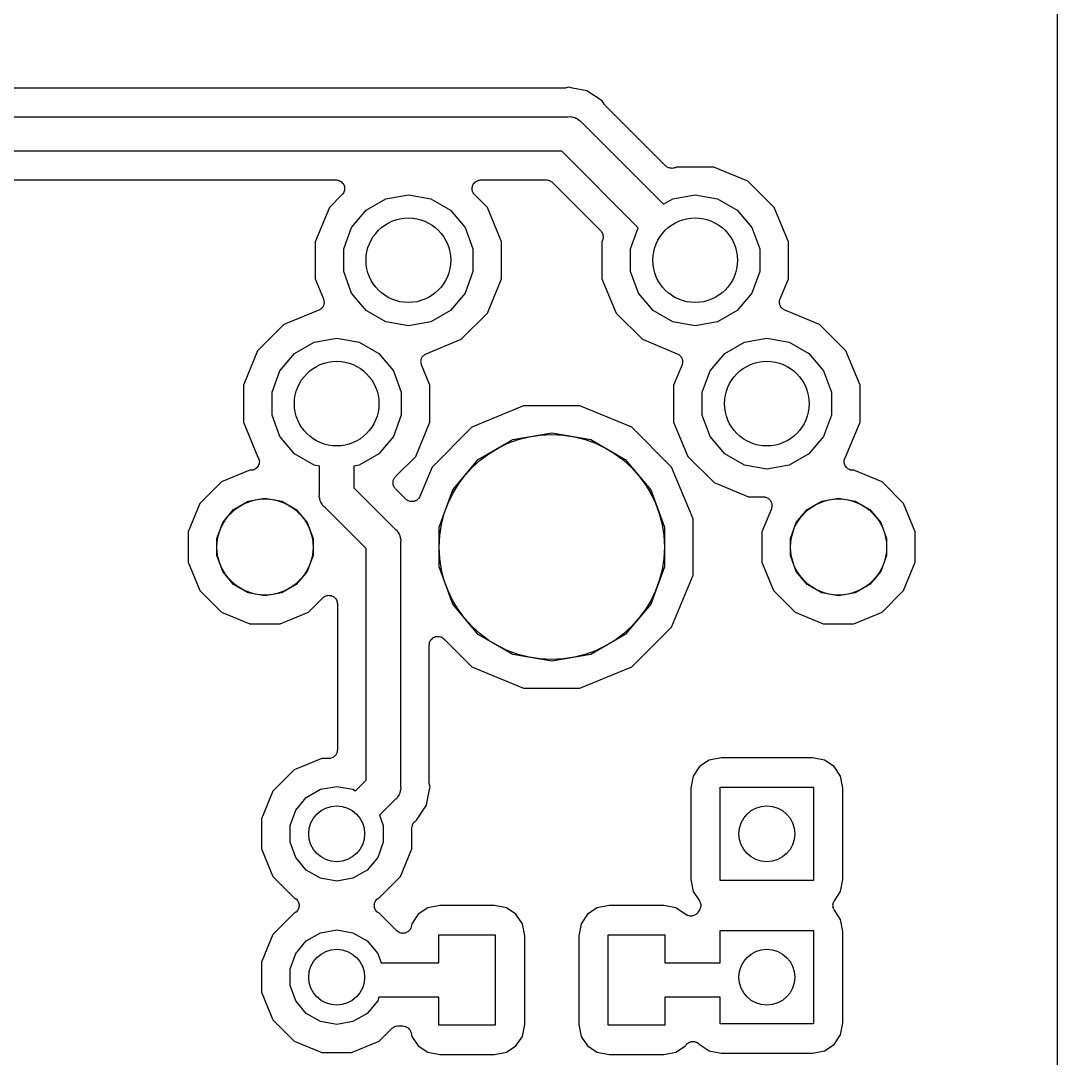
# Model space of a CAD drawing. Extents: x 24 to 196, y -189 to -31.
# Drawn here: x 177.28 to 195.64, y -76.06 to -57.68 of the extents above; entities that cross this region are included whole.
import ezdxf

# ---------------------------------------------------------------- set-up
doc = ezdxf.new("R2010")
doc.units = 0
doc.header["$MEASUREMENT"] = 0
doc.layers.add('BLACK', color=7, linetype='CONTINUOUS')

msp = doc.modelspace()

# ---------------------------------------------------------------- linework, layer by layer
at = {"layer": 'BLACK', "linetype": 'CONTINUOUS'}
for p, q in [((195.644, -35.0235), (195.643, -150.796)), ((186.9, -58.8772), (173.326, -58.8772)), ((186.914, -58.8746), (186.9, -58.8772)), ((186.929, -58.8743), (186.914, -58.8746)), ((186.995, -58.8613), (186.929, -58.8743)), ((187.06, -58.8743), (186.995, -58.8613)), ((187.312, -58.9244), (187.06, -58.8743)), ((187.06, -58.8743), (187.06, -58.8743)), ((187.581, -59.104), (187.312, -58.9244)), ((187.618, -59.1594), (187.581, -59.104)), ((187.628, -59.1702), (187.618, -59.1594)), ((187.637, -59.1825), (187.628, -59.1702)), ((188.707, -60.2529), (187.637, -59.1825)), ((172.428, -59.3852), (186.981, -59.3852)), ((186.981, -59.3852), (187.022, -59.3817)), ((187.022, -59.3817), (187.061, -59.3921)), ((187.061, -59.3921), (187.101, -59.3992)), ((187.101, -59.3992), (187.112, -59.406)), ((187.112, -59.406), (187.126, -59.4095)), ((187.126, -59.4095), (187.159, -59.4327)), ((187.159, -59.4327), (187.194, -59.4529)), ((187.194, -59.4529), (187.22, -59.4839)), ((187.22, -59.4839), (188.667, -60.9307)), ((186.869, -59.9948), (172.541, -59.9948)), ((188.223, -61.3495), (186.869, -59.9948)), ((188.715, -60.2587), (188.707, -60.2529)), ((188.722, -60.266), (188.715, -60.2587)), ((188.737, -60.2737), (188.722, -60.266)), ((188.751, -60.2833), (188.737, -60.2737)), ((188.902, -60.2742), (188.873, -60.2859)), ((189.558, -60.2742), (188.902, -60.2742)), ((190.165, -60.5255), (189.558, -60.2742)), ((188.76, -60.2859), (188.751, -60.2833)), ((188.769, -60.2905), (188.76, -60.2859)), ((188.786, -60.2927), (188.769, -60.2905)), ((188.802, -60.297), (188.786, -60.2927)), ((188.812, -60.2961), (188.802, -60.297)), ((188.822, -60.2974), (188.812, -60.2961)), ((188.838, -60.2938), (188.822, -60.2974)), ((188.854, -60.2923), (188.838, -60.2938)), ((188.863, -60.2881), (188.854, -60.2923)), ((188.873, -60.2859), (188.863, -60.2881)), ((172.815, -60.5028), (182.87, -60.5028)), ((182.87, -60.5028), (182.889, -60.5063)), ((182.889, -60.5063), (182.909, -60.508)), ((182.909, -60.508), (182.915, -60.5108)), ((182.915, -60.5108), (182.922, -60.512)), ((182.922, -60.512), (182.939, -60.5219)), ((182.939, -60.5219), (182.957, -60.5304)), ((182.957, -60.5304), (182.962, -60.5351)), ((182.962, -60.5351), (182.968, -60.5385)), ((182.968, -60.5385), (182.98, -60.5537)), ((182.98, -60.5537), (182.994, -60.5678)), ((182.994, -60.5678), (182.997, -60.5739)), ((182.997, -60.5739), (183.002, -60.579)), ((183.002, -60.579), (183.008, -60.5977)), ((183.008, -60.5977), (183.017, -60.6158)), ((183.017, -60.6158), (183.017, -60.6224)), ((183.017, -60.6224), (183.02, -60.6287)), ((183.02, -60.6287), (183.02, -60.6487)), ((185.28, -60.6287), (185.283, -60.6224)), ((185.28, -60.6487), (185.28, -60.6287)), ((185.283, -60.6158), (185.292, -60.5977)), ((185.283, -60.6224), (185.283, -60.6158)), ((185.292, -60.5977), (185.298, -60.579)), ((185.298, -60.579), (185.303, -60.5739)), ((185.303, -60.5739), (185.306, -60.5678)), ((185.306, -60.5678), (185.32, -60.5537)), ((185.32, -60.5537), (185.332, -60.5385)), ((185.332, -60.5385), (185.338, -60.5351)), ((185.338, -60.5351), (185.343, -60.5304)), ((185.343, -60.5304), (185.361, -60.5219)), ((185.361, -60.5219), (185.378, -60.512)), ((185.378, -60.512), (185.385, -60.5108)), ((185.385, -60.5108), (185.391, -60.508)), ((185.391, -60.508), (185.411, -60.5063)), ((185.411, -60.5063), (185.43, -60.5028)), ((185.43, -60.5028), (186.595, -60.5028)), ((186.595, -60.5028), (186.602, -60.504)), ((186.602, -60.504), (186.608, -60.5034)), ((186.608, -60.5034), (186.628, -60.5085)), ((186.628, -60.5085), (186.647, -60.512)), ((186.647, -60.512), (186.653, -60.5153)), ((186.653, -60.5153), (186.659, -60.5171)), ((186.659, -60.5171), (186.676, -60.5285)), ((186.676, -60.5285), (186.693, -60.5385)), ((186.693, -60.5385), (186.697, -60.5436)), ((186.697, -60.5436), (186.703, -60.5474)), ((186.703, -60.5474), (187.558, -61.4024)), ((190.63, -60.99), (190.165, -60.5255)), ((182.977, -60.763), (182.75, -60.99)), ((182.989, -60.7467), (182.977, -60.763)), ((183.002, -60.7314), (182.989, -60.7467)), ((183.004, -60.7251), (183.002, -60.7314)), ((183.008, -60.7196), (183.004, -60.7251)), ((183.013, -60.7004), (183.008, -60.7196)), ((183.02, -60.6817), (183.013, -60.7004)), ((183.02, -60.6487), (183.021, -60.6685)), ((183.021, -60.6685), (183.02, -60.675)), ((183.02, -60.675), (183.02, -60.6817)), ((183.753, -60.8346), (184.15, -60.7646)), ((184.15, -60.7646), (184.547, -60.8346)), ((185.279, -60.6685), (185.28, -60.6487)), ((185.28, -60.675), (185.279, -60.6685)), ((185.28, -60.6817), (185.28, -60.675)), ((185.287, -60.7004), (185.28, -60.6817)), ((185.292, -60.7196), (185.287, -60.7004)), ((185.296, -60.7251), (185.292, -60.7196)), ((185.298, -60.7314), (185.296, -60.7251)), ((185.311, -60.7467), (185.298, -60.7314)), ((185.323, -60.763), (185.311, -60.7467)), ((185.55, -60.99), (185.323, -60.763)), ((188.833, -60.8346), (189.23, -60.7646)), ((189.23, -60.7646), (189.627, -60.8346)), ((182.75, -60.99), (182.499, -61.5968)), ((183.404, -61.0361), (183.753, -60.8346)), ((184.547, -60.8346), (184.896, -61.0361)), ((185.801, -61.5968), (185.55, -60.99)), ((188.667, -60.9307), (188.833, -60.8346)), ((189.627, -60.8346), (189.976, -61.0361)), ((190.881, -61.5968), (190.63, -60.99)), ((183.145, -61.3449), (183.404, -61.0361)), ((184.896, -61.0361), (185.155, -61.3449)), ((189.976, -61.0361), (190.235, -61.3449)), ((183.007, -61.7237), (183.145, -61.3449)), ((185.155, -61.3449), (185.293, -61.7237)), ((188.087, -61.7237), (188.223, -61.3495)), ((190.235, -61.3449), (190.373, -61.7237)), ((187.558, -61.4024), (187.563, -61.4106)), ((187.563, -61.4106), (187.571, -61.4174)), ((187.571, -61.4174), (187.579, -61.4321)), ((187.579, -61.4321), (187.588, -61.4457)), ((187.588, -61.4457), (187.591, -61.4554)), ((187.591, -61.4554), (187.595, -61.4643)), ((187.593, -61.5587), (187.591, -61.5685)), ((187.597, -61.5496), (187.593, -61.5587)), ((187.595, -61.4643), (187.597, -61.4808)), ((187.597, -61.4808), (187.602, -61.4969)), ((187.599, -61.533), (187.597, -61.5496)), ((187.602, -61.5168), (187.599, -61.533)), ((187.602, -61.4969), (187.601, -61.5068)), ((187.601, -61.5068), (187.602, -61.5168)), ((182.499, -61.5968), (182.499, -62.2536)), ((183.007, -62.1267), (183.007, -61.7237)), ((185.293, -61.7237), (185.293, -62.1267)), ((185.801, -62.2536), (185.801, -61.5968)), ((187.591, -61.5685), (187.579, -61.5968)), ((187.579, -61.5968), (187.579, -62.2536)), ((188.087, -62.1267), (188.087, -61.7237)), ((190.373, -61.7237), (190.373, -62.1267)), ((190.881, -62.2536), (190.881, -61.5968)), ((182.499, -62.2536), (182.647, -62.6099)), ((183.145, -62.5055), (183.007, -62.1267)), ((185.293, -62.1267), (185.155, -62.5055)), ((185.55, -62.8604), (185.801, -62.2536)), ((187.579, -62.2536), (187.83, -62.8604)), ((188.225, -62.5055), (188.087, -62.1267)), ((190.373, -62.1267), (190.235, -62.5055)), ((190.733, -62.6099), (190.881, -62.2536)), ((182.647, -62.6099), (182.649, -62.6229)), ((182.649, -62.6229), (182.655, -62.6352)), ((182.655, -62.6352), (182.655, -62.6486)), ((182.655, -62.6486), (182.658, -62.6616)), ((182.658, -62.6616), (182.656, -62.6748)), ((183.404, -62.8143), (183.145, -62.5055)), ((185.155, -62.5055), (184.896, -62.8143)), ((188.484, -62.8143), (188.225, -62.5055)), ((190.235, -62.5055), (189.976, -62.8143)), ((190.722, -62.6616), (190.725, -62.6486)), ((190.724, -62.6748), (190.722, -62.6616)), ((190.725, -62.6352), (190.731, -62.6229)), ((190.725, -62.6486), (190.725, -62.6352)), ((190.731, -62.6229), (190.733, -62.6099)), ((182.564, -62.809), (181.945, -63.0655)), ((182.575, -62.8019), (182.564, -62.809)), ((182.588, -62.7968), (182.575, -62.8019)), ((182.597, -62.7877), (182.588, -62.7968)), ((182.609, -62.7806), (182.597, -62.7877)), ((182.617, -62.77), (182.609, -62.7806)), ((182.627, -62.761), (182.617, -62.77)), ((182.633, -62.7492), (182.627, -62.761)), ((182.641, -62.7386), (182.633, -62.7492)), ((182.645, -62.7259), (182.641, -62.7386)), ((182.651, -62.714), (182.645, -62.7259)), ((182.653, -62.7008), (182.651, -62.714)), ((182.657, -62.6881), (182.653, -62.7008)), ((182.656, -62.6748), (182.657, -62.6881)), ((183.753, -63.0158), (183.404, -62.8143)), ((184.896, -62.8143), (184.547, -63.0158)), ((188.833, -63.0158), (188.484, -62.8143)), ((189.976, -62.8143), (189.627, -63.0158)), ((190.723, -62.6881), (190.724, -62.6748)), ((190.727, -62.7008), (190.723, -62.6881)), ((190.729, -62.714), (190.727, -62.7008)), ((190.735, -62.7259), (190.729, -62.714)), ((190.739, -62.7386), (190.735, -62.7259)), ((190.747, -62.7492), (190.739, -62.7386)), ((190.753, -62.761), (190.747, -62.7492)), ((190.763, -62.77), (190.753, -62.761)), ((190.771, -62.7806), (190.763, -62.77)), ((190.783, -62.7877), (190.771, -62.7806)), ((190.792, -62.7968), (190.783, -62.7877)), ((190.805, -62.8019), (190.792, -62.7968)), ((190.816, -62.809), (190.805, -62.8019)), ((191.435, -63.0655), (190.816, -62.809)), ((184.15, -63.0858), (183.753, -63.0158)), ((184.547, -63.0158), (184.15, -63.0858)), ((185.085, -63.3249), (185.55, -62.8604)), ((187.83, -62.8604), (188.295, -63.3249)), ((189.23, -63.0858), (188.833, -63.0158)), ((189.627, -63.0158), (189.23, -63.0858)), ((181.945, -63.0655), (181.48, -63.53)), ((191.9, -63.53), (191.435, -63.0655)), ((182.134, -63.5761), (182.483, -63.3746)), ((182.483, -63.3746), (182.88, -63.3046)), ((182.88, -63.3046), (183.277, -63.3746)), ((183.277, -63.3746), (183.626, -63.5761)), ((184.466, -63.5814), (185.085, -63.3249)), ((188.295, -63.3249), (188.914, -63.5814)), ((189.754, -63.5761), (190.103, -63.3746)), ((190.103, -63.3746), (190.5, -63.3046)), ((190.5, -63.3046), (190.897, -63.3746)), ((190.897, -63.3746), (191.246, -63.5761)), ((181.48, -63.53), (181.229, -64.1368)), ((181.875, -63.8849), (182.134, -63.5761)), ((183.626, -63.5761), (183.885, -63.8849)), ((184.442, -63.5936), (184.455, -63.5885)), ((184.455, -63.5885), (184.466, -63.5814)), ((188.914, -63.5814), (188.925, -63.5885)), ((188.925, -63.5885), (188.938, -63.5936)), ((189.495, -63.8849), (189.754, -63.5761)), ((191.246, -63.5761), (191.505, -63.8849)), ((192.151, -64.1368), (191.9, -63.53)), ((184.372, -63.7288), (184.374, -63.7156)), ((184.375, -63.7418), (184.372, -63.7288)), ((184.373, -63.7023), (184.377, -63.6896)), ((184.374, -63.7156), (184.373, -63.7023)), ((184.375, -63.7552), (184.375, -63.7418)), ((184.381, -63.7675), (184.375, -63.7552)), ((184.377, -63.6896), (184.379, -63.6764)), ((184.379, -63.6764), (184.385, -63.6645)), ((184.383, -63.7805), (184.381, -63.7675)), ((184.385, -63.6645), (184.389, -63.6518)), ((184.389, -63.6518), (184.397, -63.6412)), ((184.397, -63.6412), (184.403, -63.6294)), ((184.403, -63.6294), (184.413, -63.6204)), ((184.413, -63.6204), (184.421, -63.6098)), ((184.421, -63.6098), (184.433, -63.6027)), ((184.433, -63.6027), (184.442, -63.5936)), ((188.938, -63.5936), (188.947, -63.6027)), ((188.947, -63.6027), (188.959, -63.6098)), ((188.959, -63.6098), (188.967, -63.6204)), ((188.967, -63.6204), (188.977, -63.6294)), ((188.977, -63.6294), (188.983, -63.6412)), ((188.983, -63.6412), (188.991, -63.6518)), ((188.991, -63.6518), (188.995, -63.6645)), ((188.995, -63.6645), (189.001, -63.6764)), ((188.999, -63.7675), (188.997, -63.7805)), ((189.005, -63.7552), (188.999, -63.7675)), ((189.001, -63.6764), (189.003, -63.6896)), ((189.003, -63.6896), (189.007, -63.7023)), ((189.008, -63.7288), (189.005, -63.7418)), ((189.005, -63.7418), (189.005, -63.7552)), ((189.007, -63.7023), (189.006, -63.7156)), ((189.006, -63.7156), (189.008, -63.7288)), ((181.737, -64.2637), (181.875, -63.8849)), ((183.885, -63.8849), (184.023, -64.2637)), ((184.531, -64.1368), (184.383, -63.7805)), ((188.997, -63.7805), (188.849, -64.1368)), ((189.357, -64.2637), (189.495, -63.8849)), ((191.505, -63.8849), (191.643, -64.2637)), ((181.229, -64.1368), (181.229, -64.7936)), ((184.531, -64.7936), (184.531, -64.1368)), ((188.849, -64.1368), (188.849, -64.7936)), ((192.151, -64.7936), (192.151, -64.1368)), ((181.737, -64.6667), (181.737, -64.2637)), ((184.023, -64.2637), (184.023, -64.6667)), ((189.357, -64.6667), (189.357, -64.2637)), ((191.643, -64.2637), (191.643, -64.6667)), ((186.192, -64.5033), (185.273, -64.8842)), ((187.188, -64.5033), (186.192, -64.5033)), ((188.107, -64.8842), (187.188, -64.5033)), ((181.875, -65.0455), (181.737, -64.6667)), ((184.023, -64.6667), (183.885, -65.0455)), ((189.495, -65.0455), (189.357, -64.6667)), ((191.643, -64.6667), (191.505, -65.0455)), ((181.229, -64.7936), (181.485, -65.4112)), ((184.28, -65.4004), (184.531, -64.7936)), ((188.849, -64.7936), (189.1, -65.4004)), ((191.895, -65.4112), (192.151, -64.7936)), ((182.134, -65.3543), (181.875, -65.0455)), ((183.885, -65.0455), (183.626, -65.3543)), ((185.273, -64.8842), (184.569, -65.588)), ((185.998, -65.1026), (186.69, -64.9805)), ((186.69, -64.9805), (187.382, -65.1026)), ((188.811, -65.588), (188.107, -64.8842)), ((189.754, -65.3543), (189.495, -65.0455)), ((191.505, -65.0455), (191.246, -65.3543)), ((185.389, -65.4542), (185.998, -65.1026)), ((187.382, -65.1026), (187.991, -65.4542)), ((181.485, -65.4112), (181.49, -65.4177)), ((181.49, -65.4177), (181.493, -65.424)), ((181.493, -65.424), (181.496, -65.4295)), ((182.483, -65.5558), (182.134, -65.3543)), ((183.626, -65.3543), (183.277, -65.5558)), ((183.922, -65.7584), (184.28, -65.4004)), ((189.1, -65.4004), (189.565, -65.8649)), ((190.103, -65.5558), (189.754, -65.3543)), ((191.246, -65.3543), (190.897, -65.5558)), ((191.884, -65.4295), (191.887, -65.424)), ((191.887, -65.424), (191.89, -65.4177)), ((191.89, -65.4177), (191.895, -65.4112)), ((181.456, -65.6106), (181.45, -65.614)), ((181.469, -65.5954), (181.456, -65.6106)), ((181.483, -65.5813), (181.469, -65.5954)), ((181.486, -65.5752), (181.483, -65.5813)), ((181.49, -65.5701), (181.486, -65.5752)), ((181.497, -65.5514), (181.49, -65.5701)), ((181.496, -65.4295), (181.502, -65.4487)), ((181.506, -65.5333), (181.497, -65.5514)), ((181.502, -65.4487), (181.508, -65.4674)), ((181.508, -65.5204), (181.506, -65.5267)), ((181.506, -65.5267), (181.506, -65.5333)), ((181.508, -65.4674), (181.508, -65.4741)), ((181.508, -65.4741), (181.51, -65.4806)), ((181.51, -65.4806), (181.508, -65.5004)), ((181.508, -65.5004), (181.508, -65.5204)), ((182.575, -65.5721), (182.483, -65.5558)), ((182.575, -66.0683), (182.575, -65.5721)), ((183.277, -65.5558), (183.185, -65.5721)), ((183.185, -65.5721), (183.185, -65.9554)), ((184.569, -65.588), (184.354, -66.1078)), ((184.937, -65.9929), (185.389, -65.4542)), ((187.991, -65.4542), (188.443, -65.9929)), ((189.192, -66.5075), (188.811, -65.588)), ((190.5, -65.6258), (190.103, -65.5558)), ((190.897, -65.5558), (190.5, -65.6258)), ((191.87, -65.4806), (191.872, -65.4741)), ((191.872, -65.5004), (191.87, -65.4806)), ((191.872, -65.4674), (191.878, -65.4487)), ((191.872, -65.4741), (191.872, -65.4674)), ((191.872, -65.5204), (191.872, -65.5004)), ((191.874, -65.5267), (191.872, -65.5204)), ((191.874, -65.5333), (191.874, -65.5267)), ((191.883, -65.5514), (191.874, -65.5333)), ((191.878, -65.4487), (191.884, -65.4295)), ((191.89, -65.5701), (191.883, -65.5514)), ((191.894, -65.5752), (191.89, -65.5701)), ((191.897, -65.5813), (191.894, -65.5752)), ((191.911, -65.5954), (191.897, -65.5813)), ((191.924, -65.6106), (191.911, -65.5954)), ((191.93, -65.614), (191.924, -65.6106)), ((181.34, -65.6463), (180.84, -65.8532)), ((181.358, -65.6463), (181.34, -65.6463)), ((181.378, -65.6428), (181.358, -65.6463)), ((181.398, -65.6411), (181.378, -65.6428)), ((181.404, -65.6383), (181.398, -65.6411)), ((181.41, -65.6371), (181.404, -65.6383)), ((181.428, -65.6272), (181.41, -65.6371)), ((181.446, -65.6187), (181.428, -65.6272)), ((181.45, -65.614), (181.446, -65.6187)), ((183.891, -65.8017), (183.899, -65.7908)), ((183.899, -65.7908), (183.905, -65.7787)), ((183.905, -65.7787), (183.914, -65.7693)), ((183.914, -65.7693), (183.922, -65.7584)), ((191.934, -65.6187), (191.93, -65.614)), ((191.952, -65.6272), (191.934, -65.6187)), ((191.97, -65.6371), (191.952, -65.6272)), ((191.976, -65.6383), (191.97, -65.6371)), ((191.982, -65.6411), (191.976, -65.6383)), ((192.002, -65.6428), (191.982, -65.6411)), ((192.022, -65.6463), (192.002, -65.6428)), ((192.04, -65.6463), (192.022, -65.6463)), ((192.54, -65.8532), (192.04, -65.6463)), ((180.84, -65.8532), (180.458, -66.2354)), ((183.185, -65.9554), (183.912, -66.6822)), ((183.878, -65.8528), (183.881, -65.84)), ((183.879, -65.8661), (183.878, -65.8528)), ((183.878, -65.8794), (183.879, -65.8661)), ((183.881, -65.8923), (183.878, -65.8794)), ((183.881, -65.84), (183.882, -65.8267)), ((183.882, -65.9056), (183.881, -65.8923)), ((183.882, -65.8267), (183.888, -65.8146)), ((183.888, -65.9176), (183.882, -65.9056)), ((183.888, -65.8146), (183.891, -65.8017)), ((183.891, -65.9305), (183.888, -65.9176)), ((183.899, -65.9414), (183.891, -65.9305)), ((183.905, -65.9535), (183.899, -65.9414)), ((183.914, -65.963), (183.905, -65.9535)), ((183.922, -65.9739), (183.914, -65.963)), ((184.105, -66.1573), (183.922, -65.9739)), ((189.565, -65.8649), (190.172, -66.1162)), ((192.922, -66.2354), (192.54, -65.8532)), ((181.314, -66.1933), (181.61, -66.1412)), ((181.61, -66.1412), (181.906, -66.1933)), ((182.572, -66.1086), (182.575, -66.0683)), ((182.582, -66.1477), (182.572, -66.1086)), ((182.589, -66.1875), (182.582, -66.1477)), ((184.119, -66.1668), (184.105, -66.1573)), ((184.325, -66.1525), (184.312, -66.1626)), ((184.331, -66.144), (184.325, -66.1525)), ((184.338, -66.1369), (184.331, -66.144)), ((184.345, -66.1219), (184.338, -66.1369)), ((184.354, -66.1078), (184.345, -66.1219)), ((184.696, -66.6536), (184.937, -65.9929)), ((188.443, -65.9929), (188.684, -66.6536)), ((190.172, -66.1162), (190.439, -66.1162)), ((190.439, -66.1162), (190.456, -66.1191)), ((190.456, -66.1191), (190.472, -66.1198)), ((190.472, -66.1198), (190.482, -66.1236)), ((190.482, -66.1236), (190.491, -66.1254)), ((190.491, -66.1254), (190.506, -66.1337)), ((190.506, -66.1337), (190.521, -66.1401)), ((190.521, -66.1401), (190.529, -66.1468)), ((190.529, -66.1468), (190.537, -66.1519)), ((190.537, -66.1519), (190.548, -66.1646)), ((191.474, -66.1933), (191.77, -66.1412)), ((191.77, -66.1412), (192.066, -66.1933)), ((180.458, -66.2354), (180.251, -66.7349)), ((180.862, -66.5732), (181.055, -66.3433)), ((181.055, -66.3433), (181.314, -66.1933)), ((181.906, -66.1933), (182.165, -66.3433)), ((182.165, -66.3433), (182.358, -66.5732)), ((182.596, -66.1993), (182.589, -66.1875)), ((182.599, -66.2124), (182.596, -66.1993)), ((182.623, -66.2456), (182.599, -66.2124)), ((182.643, -66.2806), (182.623, -66.2456)), ((182.674, -66.3066), (182.643, -66.2806)), ((183.401, -67.0334), (182.674, -66.3066)), ((184.131, -66.178), (184.119, -66.1668)), ((184.14, -66.1819), (184.131, -66.178)), ((184.148, -66.1876), (184.14, -66.1819)), ((184.165, -66.1919), (184.148, -66.1876)), ((184.18, -66.1983), (184.165, -66.1919)), ((184.19, -66.1987), (184.18, -66.1983)), ((184.2, -66.2013), (184.19, -66.1987)), ((184.216, -66.1999), (184.2, -66.2013)), ((184.233, -66.2006), (184.216, -66.1999)), ((184.242, -66.1976), (184.233, -66.2006)), ((184.252, -66.1967), (184.242, -66.1976)), ((184.267, -66.1897), (184.252, -66.1967)), ((184.283, -66.1847), (184.267, -66.1897)), ((184.291, -66.1786), (184.283, -66.1847)), ((184.3, -66.1744), (184.291, -66.1786)), ((184.312, -66.1626), (184.3, -66.1744)), ((190.58, -66.3269), (190.411, -66.7349)), ((190.548, -66.1646), (190.56, -66.1758)), ((190.56, -66.1758), (190.565, -66.1847)), ((190.565, -66.1847), (190.571, -66.1924)), ((190.571, -66.1924), (190.577, -66.208)), ((190.577, -66.208), (190.585, -66.2228)), ((190.584, -66.3107), (190.58, -66.3269)), ((190.589, -66.2951), (190.584, -66.3107)), ((190.585, -66.2228), (190.586, -66.2327)), ((190.586, -66.2327), (190.589, -66.2421)), ((190.589, -66.2421), (190.589, -66.2588)), ((190.589, -66.2588), (190.592, -66.2752)), ((190.592, -66.2752), (190.589, -66.285)), ((190.589, -66.285), (190.589, -66.2951)), ((191.022, -66.5732), (191.215, -66.3433)), ((191.215, -66.3433), (191.474, -66.1933)), ((192.066, -66.1933), (192.325, -66.3433)), ((192.325, -66.3433), (192.518, -66.5732)), ((193.129, -66.7349), (192.922, -66.2354)), ((189.192, -67.5029), (189.192, -66.5075)), ((180.759, -66.8552), (180.862, -66.5732)), ((182.358, -66.5732), (182.461, -66.8552)), ((183.912, -66.6822), (183.943, -66.7082)), ((183.943, -66.7082), (183.963, -66.7432)), ((184.696, -67.3568), (184.696, -66.6536)), ((188.684, -66.6536), (188.684, -67.3568)), ((190.919, -66.8552), (191.022, -66.5732)), ((192.518, -66.5732), (192.621, -66.8552)), ((180.251, -66.7349), (180.251, -67.2755)), ((180.759, -67.1552), (180.759, -66.8552)), ((182.461, -66.8552), (182.461, -67.1552)), ((183.963, -66.7432), (183.986, -66.7763)), ((183.986, -66.7763), (183.99, -66.7895)), ((183.99, -66.7895), (183.996, -66.8013)), ((183.996, -66.8013), (184.003, -66.8411)), ((184.003, -66.8411), (184.014, -66.8802)), ((184.014, -66.8802), (184.01, -66.9205)), ((190.411, -66.7349), (190.411, -67.2755)), ((190.919, -67.1552), (190.919, -66.8552)), ((192.621, -66.8552), (192.621, -67.1552)), ((193.129, -67.2755), (193.129, -66.7349)), ((183.401, -71.1334), (183.401, -67.0334)), ((184.01, -66.9205), (184.01, -71.2464)), ((180.862, -67.4372), (180.759, -67.1552)), ((182.461, -67.1552), (182.358, -67.4372)), ((191.022, -67.4372), (190.919, -67.1552)), ((192.621, -67.1552), (192.518, -67.4372)), ((180.251, -67.2755), (180.458, -67.775)), ((181.055, -67.6671), (180.862, -67.4372)), ((182.358, -67.4372), (182.165, -67.6671)), ((184.937, -68.0175), (184.696, -67.3568)), ((188.684, -67.3568), (188.443, -68.0175)), ((190.411, -67.2755), (190.618, -67.775)), ((191.215, -67.6671), (191.022, -67.4372)), ((192.518, -67.4372), (192.325, -67.6671)), ((192.922, -67.775), (193.129, -67.2755)), ((188.811, -68.4224), (189.192, -67.5029)), ((180.458, -67.775), (180.84, -68.1572)), ((181.314, -67.8171), (181.055, -67.6671)), ((182.165, -67.6671), (181.906, -67.8171)), ((190.618, -67.775), (191, -68.1572)), ((191.474, -67.8171), (191.215, -67.6671)), ((192.325, -67.6671), (192.066, -67.8171)), ((192.54, -68.1572), (192.922, -67.775)), ((181.61, -67.8692), (181.314, -67.8171)), ((181.906, -67.8171), (181.61, -67.8692)), ((182.38, -68.1572), (182.633, -67.9044)), ((182.633, -67.9044), (182.649, -67.893)), ((182.649, -67.893), (182.664, -67.8802)), ((182.664, -67.8802), (182.67, -67.8779)), ((182.67, -67.8779), (182.676, -67.8741)), ((182.676, -67.8741), (182.695, -67.8689)), ((182.695, -67.8689), (182.714, -67.8621)), ((182.714, -67.8621), (182.721, -67.8621)), ((182.721, -67.8621), (182.727, -67.8604)), ((182.727, -67.8604), (182.747, -67.8621)), ((182.747, -67.8621), (182.767, -67.8621)), ((182.767, -67.8621), (182.773, -67.8644)), ((182.773, -67.8644), (182.78, -67.865)), ((182.78, -67.865), (182.798, -67.8734)), ((182.798, -67.8734), (182.816, -67.8802)), ((182.816, -67.8802), (182.822, -67.8845)), ((182.822, -67.8845), (182.828, -67.8874)), ((182.828, -67.8874), (182.842, -67.9014)), ((182.842, -67.9014), (182.857, -67.9142)), ((182.857, -67.9142), (182.86, -67.92)), ((182.86, -67.92), (182.865, -67.9248)), ((182.865, -67.9248), (182.874, -67.9428)), ((182.874, -67.9428), (182.884, -67.9601)), ((182.884, -67.9601), (182.885, -67.9667)), ((182.885, -67.9667), (182.888, -67.9728)), ((182.888, -67.9728), (182.889, -67.9926)), ((182.889, -67.9926), (182.893, -68.0122)), ((191.77, -67.8692), (191.474, -67.8171)), ((192.066, -67.8171), (191.77, -67.8692)), ((180.84, -68.1572), (181.34, -68.3641)), ((181.88, -68.3641), (182.38, -68.1572)), ((182.893, -68.0122), (182.893, -70.5993)), ((185.389, -68.5562), (184.937, -68.0175)), ((188.443, -68.0175), (187.991, -68.5562)), ((191, -68.1572), (191.5, -68.3641)), ((192.04, -68.3641), (192.54, -68.1572)), ((181.34, -68.3641), (181.88, -68.3641)), ((191.5, -68.3641), (192.04, -68.3641)), ((188.107, -69.1262), (188.811, -68.4224)), ((184.518, -68.7396), (184.522, -68.72)), ((184.522, -68.72), (184.523, -68.7002)), ((184.523, -68.7002), (184.526, -68.6941)), ((184.526, -68.6941), (184.527, -68.6875)), ((184.527, -68.6875), (184.537, -68.6703)), ((184.537, -68.6703), (184.546, -68.6522)), ((184.546, -68.6522), (184.551, -68.6475)), ((184.551, -68.6475), (184.554, -68.6417)), ((184.554, -68.6417), (184.569, -68.6289)), ((184.569, -68.6289), (184.583, -68.6148)), ((184.583, -68.6148), (184.589, -68.612)), ((184.589, -68.612), (184.594, -68.6077)), ((184.594, -68.6077), (184.613, -68.6009)), ((184.613, -68.6009), (184.631, -68.5924)), ((184.631, -68.5924), (184.638, -68.5919)), ((184.638, -68.5919), (184.644, -68.5896)), ((184.644, -68.5896), (184.664, -68.5896)), ((184.664, -68.5896), (184.684, -68.5878)), ((184.684, -68.5878), (184.69, -68.5896)), ((184.69, -68.5896), (184.697, -68.5896)), ((184.697, -68.5896), (184.716, -68.5964)), ((184.716, -68.5964), (184.735, -68.6015)), ((184.735, -68.6015), (184.741, -68.6054)), ((184.741, -68.6054), (184.747, -68.6077)), ((184.747, -68.6077), (184.762, -68.6205)), ((184.762, -68.6205), (184.778, -68.6319)), ((184.778, -68.6319), (185.273, -69.1262)), ((185.998, -68.9078), (185.389, -68.5562)), ((187.991, -68.5562), (187.382, -68.9078)), ((184.518, -71.1646), (184.518, -68.7396)), ((186.69, -69.0299), (185.998, -68.9078)), ((187.382, -68.9078), (186.69, -69.0299)), ((185.273, -69.1262), (186.192, -69.5071)), ((187.188, -69.5071), (188.107, -69.1262)), ((186.192, -69.5071), (187.188, -69.5071)), ((182.615, -70.7517), (182.125, -70.9547)), ((182.74, -70.7517), (182.615, -70.7517)), ((182.753, -70.7494), (182.74, -70.7517)), ((182.767, -70.7494), (182.753, -70.7494)), ((182.779, -70.7448), (182.767, -70.7494)), ((182.792, -70.7425), (182.779, -70.7448)), ((182.804, -70.7358), (182.792, -70.7425)), ((182.816, -70.7313), (182.804, -70.7358)), ((182.827, -70.7227), (182.816, -70.7313)), ((182.838, -70.716), (182.827, -70.7227)), ((182.847, -70.7058), (182.838, -70.716)), ((182.857, -70.6973), (182.847, -70.7058)), ((182.864, -70.6857), (182.857, -70.6973)), ((182.872, -70.6755), (182.864, -70.6857)), ((182.877, -70.663), (182.872, -70.6755)), ((182.884, -70.6514), (182.877, -70.663)), ((182.886, -70.6383), (182.884, -70.6514)), ((182.89, -70.6258), (182.886, -70.6383)), ((182.893, -70.5993), (182.89, -70.6124)), ((182.89, -70.6124), (182.89, -70.6258)), ((189.69, -70.7388), (189.476, -70.7812)), ((191.31, -70.7388), (189.69, -70.7388)), ((191.524, -70.7812), (191.31, -70.7388)), ((189.308, -70.8935), (189.196, -71.0615)), ((189.476, -70.7812), (189.308, -70.8935)), ((191.692, -70.8935), (191.524, -70.7812)), ((191.804, -71.0615), (191.692, -70.8935)), ((182.125, -70.9547), (181.75, -71.3298)), ((189.196, -71.0615), (189.154, -71.2747)), ((191.846, -71.2747), (191.804, -71.0615)), ((182.341, -71.4431), (182.593, -71.2975)), ((182.593, -71.2975), (182.88, -71.247)), ((182.88, -71.247), (183.167, -71.2975)), ((183.167, -71.2975), (183.211, -71.3231)), ((183.211, -71.3231), (183.401, -71.1334)), ((184.014, -71.2867), (184.003, -71.3257)), ((184.01, -71.2464), (184.014, -71.2867)), ((184.521, -71.1794), (184.518, -71.1646)), ((184.521, -71.1944), (184.521, -71.1794)), ((184.534, -71.2597), (184.521, -71.1944)), ((184.521, -71.325), (184.534, -71.2597)), ((189.154, -71.2747), (189.154, -72.8957)), ((189.674, -72.9107), (189.674, -71.2597)), ((189.674, -71.2597), (191.326, -71.2597)), ((191.326, -71.2597), (191.326, -72.9107)), ((191.846, -72.8957), (191.846, -71.2747)), ((181.75, -71.3298), (181.546, -71.8199)), ((182.154, -71.6661), (182.341, -71.4431)), ((183.912, -71.4846), (183.639, -71.7572)), ((183.943, -71.4586), (183.912, -71.4846)), ((183.963, -71.4236), (183.943, -71.4586)), ((183.986, -71.3905), (183.963, -71.4236)), ((183.99, -71.3773), (183.986, -71.3905)), ((183.996, -71.3656), (183.99, -71.3773)), ((184.003, -71.3257), (183.996, -71.3656)), ((184.471, -71.5768), (184.521, -71.325)), ((184.521, -71.325), (184.521, -71.325)), ((182.054, -71.9396), (182.154, -71.6661)), ((184.291, -71.8457), (184.471, -71.5768)), ((181.546, -71.8199), (181.546, -72.3504)), ((183.639, -71.7572), (183.706, -71.9396)), ((184.266, -71.8675), (184.281, -71.8526)), ((184.281, -71.8526), (184.291, -71.8457)), ((182.054, -72.2308), (182.054, -71.9396)), ((183.706, -71.9396), (183.706, -72.2308)), ((184.213, -71.9793), (184.217, -71.958)), ((184.213, -72.3504), (184.213, -71.9793)), ((184.217, -71.958), (184.22, -71.9366)), ((184.22, -71.9366), (184.222, -71.9321)), ((184.222, -71.9321), (184.223, -71.9271)), ((184.223, -71.9271), (184.233, -71.9085)), ((184.233, -71.9085), (184.243, -71.8892)), ((184.243, -71.8892), (184.247, -71.8857)), ((184.247, -71.8857), (184.249, -71.8813)), ((184.249, -71.8813), (184.266, -71.8675)), ((181.546, -72.3504), (181.75, -72.8406)), ((182.154, -72.5043), (182.054, -72.2308)), ((183.706, -72.2308), (183.606, -72.5043)), ((184.01, -72.8406), (184.213, -72.3504)), ((182.341, -72.7273), (182.154, -72.5043)), ((183.606, -72.5043), (183.419, -72.7273)), ((182.593, -72.8729), (182.341, -72.7273)), ((183.419, -72.7273), (183.167, -72.8729)), ((181.75, -72.8406), (182.127, -73.2176)), ((182.88, -72.9234), (182.593, -72.8729)), ((183.167, -72.8729), (182.88, -72.9234)), ((183.633, -73.2176), (184.01, -72.8406)), ((189.154, -72.8957), (189.196, -73.1089)), ((191.326, -72.9107), (189.674, -72.9107)), ((191.804, -73.1089), (191.846, -72.8957)), ((189.196, -73.1089), (189.304, -73.2705)), ((191.696, -73.2705), (191.804, -73.1089)), ((182.127, -73.2176), (182.138, -73.2251)), ((182.138, -73.2251), (182.156, -73.2343)), ((182.156, -73.2343), (182.161, -73.2392)), ((182.161, -73.2392), (182.166, -73.2428)), ((182.166, -73.2428), (182.178, -73.2586)), ((182.178, -73.2586), (182.192, -73.2733)), ((182.192, -73.2733), (182.194, -73.2795)), ((182.194, -73.2795), (182.198, -73.2848)), ((182.198, -73.2848), (182.204, -73.3038)), ((182.204, -73.3038), (182.212, -73.3222)), ((182.212, -73.3222), (182.212, -73.3289)), ((182.212, -73.3289), (182.214, -73.3353)), ((183.546, -73.3353), (183.548, -73.3289)), ((183.548, -73.3222), (183.556, -73.3038)), ((183.548, -73.3289), (183.548, -73.3222)), ((183.556, -73.3038), (183.562, -73.2848)), ((183.562, -73.2848), (183.566, -73.2795)), ((183.566, -73.2795), (183.568, -73.2733)), ((183.568, -73.2733), (183.582, -73.2586)), ((183.582, -73.2586), (183.594, -73.2428)), ((183.594, -73.2428), (183.599, -73.2392)), ((183.599, -73.2392), (183.604, -73.2343)), ((183.604, -73.2343), (183.622, -73.2251)), ((183.622, -73.2251), (183.633, -73.2176)), ((189.304, -73.2705), (189.308, -73.2797)), ((189.308, -73.2797), (189.314, -73.2878)), ((189.314, -73.2878), (189.319, -73.3038)), ((189.319, -73.3038), (189.325, -73.319)), ((189.325, -73.319), (189.326, -73.329)), ((189.326, -73.329), (189.329, -73.3386)), ((191.671, -73.3386), (191.674, -73.329)), ((191.674, -73.329), (191.675, -73.319)), ((191.675, -73.319), (191.681, -73.3038)), ((191.681, -73.3038), (191.686, -73.2878)), ((191.686, -73.2878), (191.692, -73.2797)), ((191.692, -73.2797), (191.696, -73.2705)), ((182.127, -73.4928), (181.75, -73.8698)), ((182.138, -73.4853), (182.127, -73.4928)), ((182.156, -73.4761), (182.138, -73.4853)), ((182.161, -73.4712), (182.156, -73.4761)), ((182.166, -73.4676), (182.161, -73.4712)), ((182.178, -73.4518), (182.166, -73.4676)), ((182.192, -73.4371), (182.178, -73.4518)), ((182.194, -73.4309), (182.192, -73.4371)), ((182.198, -73.4256), (182.194, -73.4309)), ((182.204, -73.4066), (182.198, -73.4256)), ((182.212, -73.3882), (182.204, -73.4066)), ((182.214, -73.3751), (182.212, -73.3815)), ((182.212, -73.3815), (182.212, -73.3882)), ((182.214, -73.3353), (182.213, -73.3552)), ((182.213, -73.3552), (182.214, -73.3751)), ((183.547, -73.3552), (183.546, -73.3353)), ((183.546, -73.3751), (183.547, -73.3552)), ((183.548, -73.3815), (183.546, -73.3751)), ((183.548, -73.3882), (183.548, -73.3815)), ((183.556, -73.4066), (183.548, -73.3882)), ((183.562, -73.4256), (183.556, -73.4066)), ((183.566, -73.4309), (183.562, -73.4256)), ((183.568, -73.4371), (183.566, -73.4309)), ((183.582, -73.4518), (183.568, -73.4371)), ((183.594, -73.4676), (183.582, -73.4518)), ((183.599, -73.4712), (183.594, -73.4676)), ((183.604, -73.4761), (183.599, -73.4712)), ((183.622, -73.4853), (183.604, -73.4761)), ((183.633, -73.4928), (183.622, -73.4853)), ((183.945, -73.804), (183.633, -73.4928)), ((184.324, -73.5098), (184.211, -73.6778)), ((184.492, -73.3975), (184.324, -73.5098)), ((184.705, -73.3551), (184.492, -73.3975)), ((185.675, -73.3551), (184.705, -73.3551)), ((185.888, -73.3975), (185.675, -73.3551)), ((186.056, -73.5098), (185.888, -73.3975)), ((186.169, -73.6778), (186.056, -73.5098)), ((187.324, -73.5098), (187.211, -73.6778)), ((187.492, -73.3975), (187.324, -73.5098)), ((187.705, -73.3551), (187.492, -73.3975)), ((188.675, -73.3551), (187.705, -73.3551)), ((188.888, -73.3975), (188.675, -73.3551)), ((189.069, -73.5179), (188.888, -73.3975)), ((189.253, -73.5045), (189.243, -73.5141)), ((189.263, -73.4966), (189.253, -73.5045)), ((189.271, -73.4855), (189.263, -73.4966)), ((189.28, -73.4759), (189.271, -73.4855)), ((189.304, -73.4399), (189.28, -73.4759)), ((189.308, -73.4307), (189.304, -73.4399)), ((189.314, -73.4226), (189.308, -73.4307)), ((189.319, -73.4066), (189.314, -73.4226)), ((189.325, -73.3914), (189.319, -73.4066)), ((189.326, -73.3814), (189.325, -73.3914)), ((189.329, -73.3718), (189.326, -73.3814)), ((189.329, -73.3386), (189.328, -73.3552)), ((189.328, -73.3552), (189.329, -73.3718)), ((191.672, -73.3552), (191.671, -73.3386)), ((191.671, -73.3718), (191.672, -73.3552)), ((191.674, -73.3814), (191.671, -73.3718)), ((191.675, -73.3914), (191.674, -73.3814)), ((191.681, -73.4066), (191.675, -73.3914)), ((191.686, -73.4226), (191.681, -73.4066)), ((191.692, -73.4307), (191.686, -73.4226)), ((191.696, -73.4399), (191.692, -73.4307)), ((191.804, -73.6015), (191.696, -73.4399)), ((184.211, -73.6778), (184.202, -73.726)), ((186.211, -73.891), (186.169, -73.6778)), ((187.211, -73.6778), (187.169, -73.891)), ((189.081, -73.5233), (189.069, -73.5179)), ((189.092, -73.5307), (189.081, -73.5233)), ((189.105, -73.5339), (189.092, -73.5307)), ((189.117, -73.5393), (189.105, -73.5339)), ((189.13, -73.5401), (189.117, -73.5393)), ((189.143, -73.5433), (189.13, -73.5401)), ((189.156, -73.5418), (189.143, -73.5433)), ((189.17, -73.5427), (189.156, -73.5418)), ((189.183, -73.539), (189.17, -73.5427)), ((189.196, -73.5375), (189.183, -73.539)), ((189.208, -73.5316), (189.196, -73.5375)), ((189.221, -73.5279), (189.208, -73.5316)), ((189.231, -73.52), (189.221, -73.5279)), ((189.243, -73.5141), (189.231, -73.52)), ((191.846, -73.8147), (191.804, -73.6015)), ((181.75, -73.8698), (181.546, -74.3599)), ((182.341, -73.9831), (182.593, -73.8375)), ((182.593, -73.8375), (182.88, -73.787)), ((182.88, -73.787), (183.167, -73.8375)), ((183.167, -73.8375), (183.419, -73.9831)), ((183.949, -73.8069), (183.945, -73.804)), ((183.952, -73.8108), (183.949, -73.8069)), ((183.97, -73.822), (183.952, -73.8108)), ((183.988, -73.8344), (183.97, -73.822)), ((183.993, -73.8357), (183.988, -73.8344)), ((183.997, -73.8383), (183.993, -73.8357)), ((184.018, -73.8425), (183.997, -73.8383)), ((184.039, -73.8481), (184.018, -73.8425)), ((184.044, -73.8476), (184.039, -73.8481)), ((184.049, -73.8486), (184.044, -73.8476)), ((184.07, -73.8453), (184.049, -73.8486)), ((184.092, -73.8434), (184.07, -73.8453)), ((184.096, -73.8413), (184.092, -73.8434)), ((184.101, -73.8405), (184.096, -73.8413)), ((184.12, -73.8302), (184.101, -73.8405)), ((184.14, -73.8211), (184.12, -73.8302)), ((184.143, -73.8175), (184.14, -73.8211)), ((184.148, -73.8151), (184.143, -73.8175)), ((184.162, -73.7989), (184.148, -73.8151)), ((184.177, -73.7837), (184.162, -73.7989)), ((184.179, -73.7791), (184.177, -73.7837)), ((184.183, -73.7753), (184.179, -73.7791)), ((184.191, -73.7552), (184.183, -73.7753)), ((184.2, -73.7357), (184.191, -73.7552)), ((184.202, -73.726), (184.2, -73.7307)), ((184.2, -73.7307), (184.2, -73.7357)), ((184.69, -74.3712), (184.69, -73.876)), ((184.69, -73.876), (185.69, -73.876)), ((185.69, -73.876), (185.69, -75.476)), ((187.69, -75.476), (187.69, -73.876)), ((187.69, -73.876), (188.69, -73.876)), ((188.69, -73.876), (188.69, -74.3712)), ((189.674, -74.3712), (189.674, -73.7997)), ((189.674, -73.7997), (191.326, -73.7997)), ((191.326, -73.7997), (191.326, -75.4507)), ((191.846, -75.4357), (191.846, -73.8147)), ((182.154, -74.2061), (182.341, -73.9831)), ((183.419, -73.9831), (183.606, -74.2061)), ((186.211, -75.461), (186.211, -73.891)), ((187.169, -73.891), (187.169, -75.461)), ((182.054, -74.4796), (182.154, -74.2061)), ((183.606, -74.2061), (183.666, -74.3712)), ((181.546, -74.3599), (181.546, -74.8905)), ((183.666, -74.3712), (184.69, -74.3712)), ((188.69, -74.3712), (189.674, -74.3712)), ((182.054, -74.7708), (182.054, -74.4796)), ((182.154, -75.0443), (182.054, -74.7708)), ((181.546, -74.8905), (181.75, -75.3806)), ((183.629, -74.9808), (183.606, -75.0443)), ((184.69, -74.9808), (183.629, -74.9808)), ((184.69, -75.476), (184.69, -74.9808)), ((189.674, -74.9808), (188.69, -74.9808)), ((188.69, -74.9808), (188.69, -75.476)), ((189.674, -75.4507), (189.674, -74.9808)), ((182.341, -75.2673), (182.154, -75.0443)), ((183.606, -75.0443), (183.419, -75.2673)), ((182.593, -75.4129), (182.341, -75.2673)), ((183.419, -75.2673), (183.167, -75.4129)), ((181.75, -75.3806), (182.125, -75.7557)), ((182.88, -75.4634), (182.593, -75.4129)), ((183.167, -75.4129), (182.88, -75.4634)), ((183.635, -75.7557), (183.858, -75.5334)), ((183.858, -75.5334), (183.863, -75.5296)), ((183.863, -75.5296), (183.867, -75.5245)), ((183.867, -75.5245), (183.885, -75.5145)), ((183.885, -75.5145), (183.901, -75.5031)), ((183.901, -75.5031), (183.907, -75.5013)), ((183.907, -75.5013), (183.913, -75.498)), ((183.913, -75.498), (183.933, -75.4945)), ((183.933, -75.4945), (183.952, -75.4894)), ((183.952, -75.4894), (183.959, -75.49)), ((183.959, -75.49), (183.965, -75.4888)), ((183.965, -75.4888), (184.05, -75.4888)), ((184.05, -75.4888), (184.074, -75.4931)), ((184.074, -75.4931), (184.099, -75.4969)), ((184.099, -75.4969), (184.1, -75.4977)), ((184.1, -75.4977), (184.102, -75.498)), ((184.102, -75.498), (184.123, -75.5104)), ((184.123, -75.5104), (184.145, -75.5223)), ((184.145, -75.5223), (184.146, -75.5236)), ((184.146, -75.5236), (184.147, -75.5245)), ((184.147, -75.5245), (184.163, -75.5435)), ((185.69, -75.476), (184.69, -75.476)), ((186.169, -75.6742), (186.211, -75.461)), ((187.169, -75.461), (187.211, -75.6742)), ((188.69, -75.476), (187.69, -75.476)), ((191.326, -75.4507), (189.674, -75.4507)), ((191.804, -75.6489), (191.846, -75.4357)), ((184.163, -75.5435), (184.18, -75.5621)), ((184.18, -75.5621), (184.18, -75.5637)), ((184.18, -75.5637), (184.182, -75.565)), ((184.182, -75.565), (184.19, -75.5883)), ((184.19, -75.5883), (184.199, -75.6115)), ((184.199, -75.6115), (184.211, -75.6742)), ((184.211, -75.6742), (184.324, -75.8422)), ((186.056, -75.8422), (186.169, -75.6742)), ((187.211, -75.6742), (187.324, -75.8422)), ((191.692, -75.8169), (191.804, -75.6489)), ((182.125, -75.7557), (182.615, -75.9587)), ((183.145, -75.9587), (183.635, -75.7557)), ((184.324, -75.8422), (184.492, -75.9545)), ((185.888, -75.9545), (186.056, -75.8422)), ((187.324, -75.8422), (187.492, -75.9545)), ((188.888, -75.9545), (189.056, -75.8422)), ((189.056, -75.8422), (189.064, -75.8307)), ((189.064, -75.8307), (189.075, -75.8187)), ((189.075, -75.8187), (189.085, -75.8053)), ((189.085, -75.8053), (189.094, -75.7997)), ((189.094, -75.7997), (189.101, -75.7924)), ((189.101, -75.7924), (189.115, -75.7851)), ((189.115, -75.7851), (189.129, -75.7758)), ((189.129, -75.7758), (189.139, -75.7735)), ((189.139, -75.7735), (189.148, -75.769)), ((189.148, -75.769), (189.165, -75.7672)), ((189.165, -75.7672), (189.181, -75.7633)), ((189.181, -75.7633), (189.191, -75.7644)), ((189.191, -75.7644), (189.201, -75.7633)), ((189.201, -75.7633), (189.217, -75.7672)), ((189.217, -75.7672), (189.233, -75.769)), ((189.233, -75.769), (189.242, -75.7735)), ((189.242, -75.7735), (189.252, -75.7758)), ((189.252, -75.7758), (189.266, -75.7851)), ((189.266, -75.7851), (189.281, -75.7924)), ((189.281, -75.7924), (189.288, -75.7997)), ((189.288, -75.7997), (189.296, -75.8052)), ((189.296, -75.8052), (189.301, -75.8123)), ((189.301, -75.8123), (189.476, -75.9292)), ((191.524, -75.9292), (191.692, -75.8169)), ((182.615, -75.9587), (183.145, -75.9587)), ((184.492, -75.9545), (184.705, -75.9969)), ((184.705, -75.9969), (185.675, -75.9969)), ((185.675, -75.9969), (185.888, -75.9545)), ((187.492, -75.9545), (187.705, -75.9969)), ((187.705, -75.9969), (188.675, -75.9969)), ((188.675, -75.9969), (188.888, -75.9545)), ((189.476, -75.9292), (189.69, -75.9716)), ((189.69, -75.9716), (191.31, -75.9716)), ((191.31, -75.9716), (191.524, -75.9292))]:
    msp.add_line(p, q, dxfattribs=at)
at = {"layer": 'BLACK'}
for centre, radius in [((184.15, -61.9252), 0.7493), ((189.23, -61.9252), 0.7493), ((182.88, -64.4652), 0.7493), ((190.5, -64.4652), 0.7493), ((186.69, -67.0052), 1.9939), ((181.61, -67.0052), 0.8509), ((191.77, -67.0052), 0.8509), ((182.88, -72.0852), 0.4953), ((190.5, -72.0852), 0.4953), ((182.88, -74.6252), 0.4953), ((190.5, -74.6252), 0.4953)]:
    msp.add_circle(centre, radius, dxfattribs=at)

doc.saveas('drawing.dxf')
